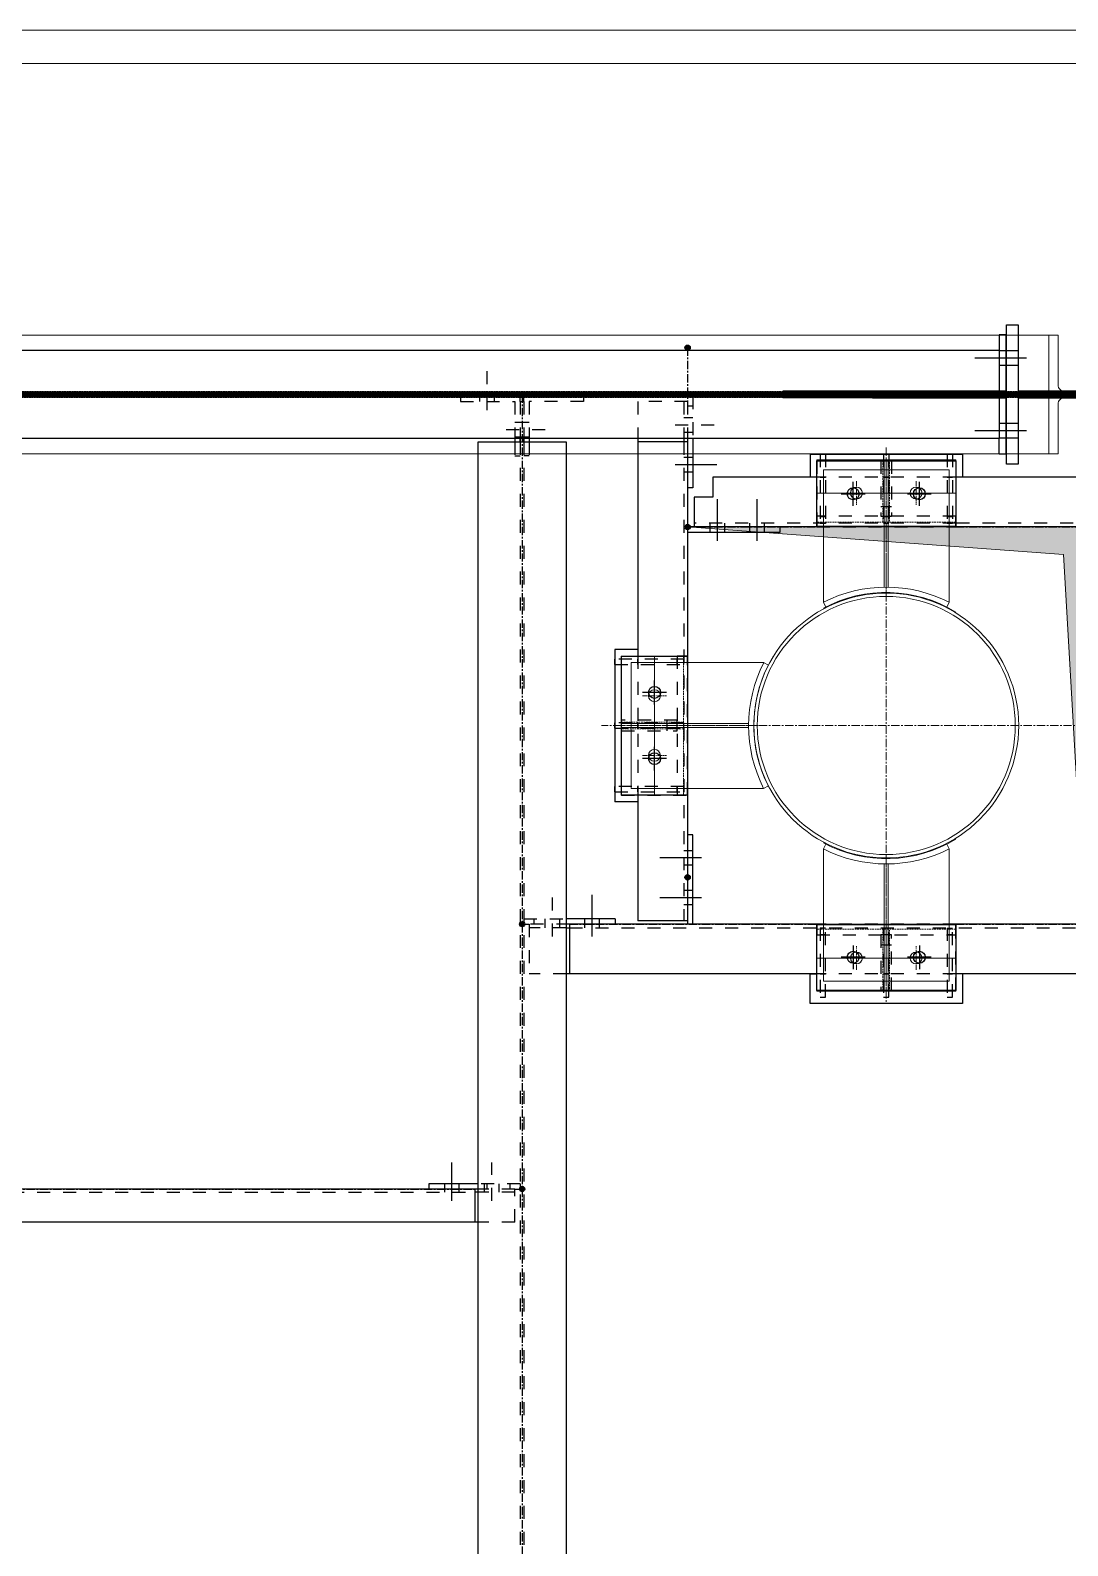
# Model space of a CAD drawing. Header units: inches. Extents: x 209270 to 234360, y -180214 to -150194.
# Drawn here: x 226769 to 228336, y -157002 to -154714 of the extents above; entities that cross this region are included whole.
import ezdxf

# ---------------------------------------------------------------- set-up
doc = ezdxf.new("R2010")
doc.units = ezdxf.units.IN
doc.header["$LTSCALE"] = 10
doc.header["$MEASUREMENT"] = 0
for name, pattern in [('CENTER', [2, 1.25, -0.25, 0.25, -0.25]), ('CENTER2', [1.125, 0.75, -0.125, 0.125, -0.125]), ('DXK_LINE_DOT2', [3.9198, 1.9599, -1.9599]), ('DXK_LINE_DOT5', [7.8785, 2.979, -0.9799, 0.9799, -0.9799, 0.9799, -0.9799]), ('HIDDEN', [0.375, 0.25, -0.125])]:
    doc.linetypes.add(name, pattern=pattern)
for name, color, linetype in [('$AUDIT_BAD_LAYER1', 7, 'Continuous'), ('_STR_0', 7, 'Continuous'), ('_STR_1', 7, 'Continuous'), ('_STR_2', 7, 'Continuous'), ('_STR_4', 7, 'Continuous')]:
    doc.layers.add(name, color=color, linetype=linetype)
for name, color, linetype, lineweight in [('CEN', 1, 'CENTER', 9), ('CENETR LINE', 1, 'CENTER2', 9), ('DIM.', 42, 'Continuous', 13), ('handrail', 11, 'FENCELINE1', 9), ('HIDDEN', 3, 'HIDDEN', 9), ('MAIN OBJECT', 2, 'Continuous', 18), ('Sheeting', 4, 'Continuous', 0), ('STR25', 30, 'Continuous', 5)]:
    doc.layers.add(name, color=color, linetype=linetype, lineweight=lineweight)
doc.linetypes.add('FENCELINE1', pattern='A,0.25,-0.1,[133,arial.ttf,S=0.1,R=0,X=-0.1,Y=0],-0.1,1', length=1.45)

# ---------------------------------------------------------------- blocks, each defined once
blk = doc.blocks.new('A$C426f7GU6TT')
at = {"layer": 'CEN'}
for p, q in [((0, 235.7), (0, -235.7)), ((-235.7, 0), (235.7, 0))]:
    blk.add_line(p, q, dxfattribs=at)
blk.add_circle((0, 0), 5, dxfattribs=at)
at = {"layer": 'MAIN OBJECT'}
blk.add_lwpolyline([(4.4, -180.2, 0.414214), (14.6, -190.4), (89.4, -190.4), (89.4, -204.7), (-89.4, -204.7), (-89.4, -190.4), (-14.6, -190.4, 0.414214), (-4.4, -180.2), (-4.4, 180.2, 0.414214), (-14.6, 190.4), (-89.4, 190.4), (-89.4, 204.7), (89.4, 204.7), (89.4, 190.4), (14.6, 190.4, 0.414214), (4.4, 180.2), (4.4, -180.2)], format="xyb", dxfattribs=at)
blk = doc.blocks.new('A$C94658011')
at = {"layer": 'MAIN OBJECT'}
h = blk.add_hatch(color=6, dxfattribs=at)
h.dxf.hatch_style = 1
h.paths.add_polyline_path([(300, 300), (-300, 300), (-300, -300), (-267.5, 258.2)])
at = {"layer": 'CEN'}
for p, q in [((0, 420, 0), (0, -420, 0)), ((-440, 0), (430, 0))]:
    blk.add_line(p, q, dxfattribs=at)
at = {"layer": 'CENETR LINE'}
for p, q in [((0, 194.6, 52558611.8), (0, 401.3, 55275867.8)), ((-45, 369.1, 0), (-45, 333.1, 0)), ((-45, 369.1, 0), (-45, 333.1, 0)), ((45, 369.1, 0), (45, 333.1, 0)), ((45, 369.1, 0), (45, 333.1, 0)), ((105, 351.1, 2717256.1), (-105, 351.1, 2717256.1)), ((98, 351.1, 2717256.1), (-98, 351.1, 2717256.1)), ((-83, 351.1, 2717256.1), (-27, 351.1, 0)), ((27, 351.1, 0), (63, 351.1, 0)), ((350.1, -105), (350.1, 105, 0)), ((350.1, -98, 0), (350.1, 98, 0)), ((350.1, 83, 0), (350.1, 27, -2717256.1)), ((368.1, 45, -2717256.1), (332.1, 45, -2717256.1)), ((368.1, 45, -2717256.1), (332.1, 45, -2717256.1)), ((193.6, 0, 49841355.7), (400.3, 0, 52558611.8)), ((368.1, -45, -2717256.1), (332.1, -45, -2717256.1)), ((368.1, -45, -2717256.1), (332.1, -45, -2717256.1)), ((350.1, -27, -2717256.1), (350.1, -63, -2717256.1)), ((0, -194.6, 52558611.8), (0, -401.3, 55275867.8)), ((-45, -369.1, 0), (-45, -333.1, 0)), ((-45, -369.1, 0), (-45, -333.1, 0)), ((45, -369.1, 0), (45, -333.1, 0)), ((45, -369.1, 0), (45, -333.1, 0)), ((105, -351.1, 2717256.1), (-105, -351.1, 2717256.1)), ((98, -351.1, 2717256.1), (-98, -351.1, 2717256.1)), ((-83, -351.1, 2717256.1), (-27, -351.1, 0)), ((27, -351.1, 0), (63, -351.1, 0))]:
    blk.add_line(p, q, dxfattribs=at)
at = {"layer": 'HIDDEN'}
for p, q in [((-5, 401.3, 0), (-5, 307.3, 0)), ((5, 307.3, 0), (5, 401.3, 0)), ((-105, 307.3, 2717256.1), (105, 307.3, 2717256.1)), ((306.3, 105, 0), (306.3, -105)), ((400.3, 5, -2717256.1), (306.3, 5, -2717256.1)), ((306.3, -5, -2717256.1), (400.3, -5, -2717256.1)), ((-105, -307.3, 2717256.1), (105, -307.3, 2717256.1)), ((-5, -401.3, 0), (-5, -307.3, 0)), ((5, -307.3, 0), (5, -401.3, 0))]:
    blk.add_line(p, q, dxfattribs=at)
at = {"layer": 'MAIN OBJECT', "ltscale": 10}
for p, q in [((-3, 209, 56749858.4), (-3, 401.3, 55275867.8)), ((3, 209, 56749850.9), (3, 401.3, 55275867.8)), ((-95, 186.1, -4474740.4), (-95, 386.1, -2717256.1)), ((-95, 386.1, -2717256.1), (95, 386.1, -2717256.1)), ((-5, 386.1, -5434512.1), (5, 386.1, -5434512.1)), ((95, 386.1, -2717256.1), (95, 186.2, -4474455.9)), ((-95, 186.2, 2717256.1), (-91.4, 179, 2717256.1)), ((95, 186.2, 2717256.1), (91.3, 179, 2717256.1)), ((185.2, 95), (178, 91.4)), ((185.1, 95, -7191996.4), (385.1, 95, -5434512.1)), ((385.1, 95, -5434512.1), (385.1, -95, -5434512.1)), ((208, 3, 54032602.3), (400.3, 3, 52558611.8)), ((385.1, 5, -8151768.2), (385.1, -5, -8151768.2)), ((208, -3, 54032594.8), (400.3, -3, 52558611.8)), ((185.2, -95), (178, -91.3)), ((385.1, -95, -5434512.1), (185.2, -95, -7191711.9)), ((-95, -186.2, 2717256.1), (-91.4, -179, 2717256.1)), ((95, -186.2, 2717256.1), (91.3, -179, 2717256.1)), ((-95, -186.1, -4474740.4), (-95, -386.1, -2717256.1)), ((95, -386.1, -2717256.1), (95, -186.2, -4474455.9)), ((-3, -209, 56749858.4), (-3, -401.3, 55275867.8)), ((3, -209, 56749850.9), (3, -401.3, 55275867.8)), ((-95, -386.1, -2717256.1), (95, -386.1, -2717256.1)), ((-5, -386.1, -5434512.1), (5, -386.1, -5434512.1))]:
    blk.add_line(p, q, dxfattribs=at)
at = {"layer": 'MAIN OBJECT', "color": 6, "elevation": 2717256.1}
blk.add_lwpolyline([(-300, -300), (-267.5, 258.2), (300, 300)], dxfattribs=at)
at = {"layer": 'MAIN OBJECT', "elevation": 2717256.1}
blk.add_lwpolyline([(-300, -300), (300, -300), (300, 300), (-300, 300)], close=True, dxfattribs=at)
at = {"layer": 'MAIN OBJECT'}
for centre, radius in [((-45, 351.1, 0), 9), ((45, 351.1, 0), 9), ((0, 0), 200), ((0, 0), 194.9), ((350.1, 45, -2717256.1), 9), ((350.1, -45, -2717256.1), 9), ((-45, -351.1, 0), 9), ((45, -351.1, 0), 9)]:
    blk.add_circle(centre, radius, dxfattribs=at)
at = {"layer": 'MAIN OBJECT', "ltscale": 10}
for centre, radius in [((-45, 351.1, 0), 9), ((45, 351.1, 0), 8.95), ((350.1, 45, -2717256.1), 9), ((350.1, -45, -2717256.1), 8.95), ((-45, -351.1, 0), 9), ((45, -351.1, 0), 8.95)]:
    blk.add_circle(centre, radius, dxfattribs=at)
for centre, radius, start, end in [((0, 0, 2717256.1), 209, 62.9739, 117.0465), ((0, 0, 2717256.1), 201, 61.8045, 121.5044), ((-1, 0), 201, 331.8045, 31.5044), ((-1, 0), 209, 332.9739, 27.0465), ((0, 0, 2717256.1), 201, 238.4956, 298.1955), ((0, 0, 2717256.1), 209, 242.9535, 297.0261)]:
    blk.add_arc(centre, radius, start, end, dxfattribs=at)
at = {"layer": 'STR25'}
for p, q in [((-105, 401.3, 2717256.1), (105, 401.3, 2717256.1)), ((-105, 401.3, 2717256.1), (-105, 301.1, 2717256.1)), ((105, 401.3, 2717256.1), (105, 301.1, 2717256.1)), ((-105, 301.1, 2717256.1), (105, 301.1, 2717256.1)), ((300.1, 105, 0), (300.1, -105)), ((400.3, 105, 0), (300.1, 105, 0)), ((400.3, 105, 0), (400.3, -105, 0)), ((400.3, -105, 0), (300.1, -105)), ((-105, -301.1, 2717256.1), (105, -301.1, 2717256.1)), ((-105, -401.3, 2717256.1), (-105, -301.1, 2717256.1)), ((105, -401.3, 2717256.1), (105, -301.1, 2717256.1)), ((-105, -401.3, 2717256.1), (105, -401.3, 2717256.1))]:
    blk.add_line(p, q, dxfattribs=at)
blk = doc.blocks.new('A$C2b85e723')
blk.add_blockref('A$C94658011', (0, 0))
blk = doc.blocks.new('GridLine-116860372-116908 - 114867')
at = {"layer": '_STR_2', "color": 7, "linetype": 'DXK_LINE_DOT5'}
blk.add_line((211379.7, -155263.7), (228961.1, -155263.7), dxfattribs=at)
blk = doc.blocks.new('Part-116860372-115066 - 114867')
at = {"layer": '_STR_4', "linetype": 'Continuous'}
for points in [[(226511.9, -156467.7, -1), (226511.9, -156459.7, -1)], [(227511.9, -156467.7, -1), (227511.9, -156459.7, -1)]]:
    blk.add_hatch(color=4, dxfattribs=at).paths.add_polyline_path(points)
at = {"layer": '_STR_1', "color": 6, "linetype": 'DXK_LINE_DOT2'}
for p, q in [((226583.5, -156463.7), (226522.7, -156463.7)), ((226522.7, -156513.7), (226522.7, -156463.7)), ((226578.5, -156468.7), (226522.7, -156468.7)), ((226583.5, -156468.7), (227440.3, -156468.7)), ((227501, -156463.7), (227440.3, -156463.7)), ((227501, -156468.7), (227445.3, -156468.7)), ((227501, -156513.7), (227501, -156463.7)), ((226578.5, -156513.7), (226522.7, -156513.7)), ((227501, -156513.7), (227445.3, -156513.7))]:
    blk.add_line(p, q, dxfattribs=at)
at = {"layer": '_STR_2', "color": 2, "linetype": 'Continuous'}
for p, q in [((226578.5, -156468.7), (226583.5, -156468.7)), ((227440.3, -156463.7), (226583.5, -156463.7)), ((226583.5, -156463.7), (226583.5, -156513.7)), ((227440.3, -156463.7), (227440.3, -156513.7)), ((227445.3, -156468.7), (227440.3, -156468.7)), ((227445.3, -156513.7), (226578.5, -156513.7))]:
    blk.add_line(p, q, dxfattribs=at)
at = {"layer": '_STR_4', "color": 4, "linetype": 'CENTER'}
for p, q in [((226511.9, -156463.7), (226522.7, -156463.7)), ((226583.5, -156463.7), (227440.3, -156463.7)), ((227501, -156463.7), (227511.9, -156463.7))]:
    blk.add_line(p, q, dxfattribs=at)
at = {"layer": '_STR_4', "color": 4, "linetype": 'Continuous'}
for centre in [(226511.9, -156463.7), (227511.9, -156463.7)]:
    blk.add_circle(centre, 4, dxfattribs=at)
blk = doc.blocks.new('Part-116860372-116054 - 114867')
at = {"layer": '_STR_1', "color": 6, "linetype": 'DXK_LINE_DOT2'}
for p, q in [((228232.5, -155197.1), (228232.5, -155258.7)), ((228242.5, -155258.7), (228242.5, -155268.7)), ((228232.5, -155268.7), (228232.5, -155330.3))]:
    blk.add_line(p, q, dxfattribs=at)
at = {"layer": '_STR_2', "color": 2, "linetype": 'Continuous'}
for p, q in [((228232.5, -155173.7), (228232.5, -155197.1)), ((228242.5, -155173.7), (228232.5, -155173.7)), ((228242.5, -155173.7), (228242.5, -155258.7)), ((228242.5, -155268.7), (228242.5, -155353.7)), ((228232.5, -155353.7), (228232.5, -155330.3)), ((228242.5, -155353.7), (228232.5, -155353.7))]:
    blk.add_line(p, q, dxfattribs=at)
blk = doc.blocks.new('Part-116860372-150008 - 114867')
at = {"layer": '_STR_1', "color": 6, "linetype": 'DXK_LINE_DOT2'}
blk.add_line((227686.9, -155658.7), (227686.8, -155868.7), dxfattribs=at)
at = {"layer": '_STR_2', "color": 2, "linetype": 'Continuous'}
for p, q in [((227651.9, -155648.7), (227651.8, -155878.7)), ((227686.9, -155648.7), (227651.9, -155648.7)), ((227686.9, -155648.7), (227686.9, -155658.7)), ((227686.8, -155878.7), (227651.8, -155878.7)), ((227686.8, -155868.7), (227686.8, -155878.7))]:
    blk.add_line(p, q, dxfattribs=at)
blk = doc.blocks.new('Part-116860372-114886 - 114867')
at = {"layer": '_STR_4', "linetype": 'Continuous'}
blk.add_hatch(color=4, dxfattribs=at).paths.add_polyline_path([(228511.9, -155267.7, -1), (228511.9, -155259.7, -1)])
at = {"layer": '_STR_2', "color": 2, "linetype": 'Continuous'}
for p, q in [((228243.5, -155368.7), (228243.5, -155158.7)), ((228243.5, -155158.7), (228260.9, -155158.7)), ((228260.9, -155158.7), (228260.9, -155258.3)), ((228762.8, -155158.7), (228780.2, -155158.7)), ((228762.8, -155258.3), (228762.8, -155158.7)), ((228780.2, -155158.7), (228780.2, -155368.7)), ((228260.9, -155258.3), (228762.8, -155258.3)), ((228762.8, -155269.1), (228260.9, -155269.1)), ((228260.9, -155269.1), (228260.9, -155368.7)), ((228762.8, -155368.7), (228762.8, -155269.1)), ((228260.9, -155368.7), (228243.5, -155368.7)), ((228780.2, -155368.7), (228762.8, -155368.7))]:
    blk.add_line(p, q, dxfattribs=at)
at = {"layer": '_STR_4', "color": 4, "linetype": 'CENTER'}
blk.add_line((228511.9, -155263.7), (228511.9, -155263.7), dxfattribs=at)
at = {"layer": '_STR_4', "color": 4, "linetype": 'Continuous'}
blk.add_circle((228511.9, -155263.7), 4, dxfattribs=at)
blk = doc.blocks.new('Part-116860372-150029 - 114867')
at = {"layer": '_STR_1', "color": 6, "linetype": 'DXK_LINE_DOT2'}
for p, q in [((228057.9, -155353.7), (228057.9, -155353.7)), ((228057.9, -155353.7), (228057.9, -155457.9)), ((228057.9, -155353.7), (228065.9, -155353.7)), ((228065.9, -155353.7), (228065.9, -155353.7)), ((228065.9, -155353.7), (228065.9, -155457.9)), ((228057.9, -155388.6), (228065.9, -155388.6)), ((228065.9, -155388.7), (228057.9, -155388.7)), ((228057.9, -155448), (228065.9, -155448)), ((228057.9, -155448), (228065.9, -155448)), ((228057.9, -155457.9), (228065.9, -155457.9)), ((228057.9, -155457.9), (228065.9, -155457.9))]:
    blk.add_line(p, q, dxfattribs=at)
blk = doc.blocks.new('Part-116860372-114889 - 114867')
at = {"layer": '_STR_1', "color": 6, "linetype": 'DXK_LINE_DOT2'}
for p, q in [((228232.5, -155260.8), (225791.2, -155260.8)), ((228232.5, -155258.7), (228232.5, -155268.7)), ((228232.5, -155266.5), (225791.2, -155266.5))]:
    blk.add_line(p, q, dxfattribs=at)
at = {"layer": '_STR_2', "color": 2, "linetype": 'Continuous'}
for p, q in [((228232.5, -155197.1), (225791.2, -155197.1)), ((228232.5, -155197.1), (228232.5, -155258.7)), ((228232.5, -155268.7), (228232.5, -155330.3)), ((228232.5, -155330.3), (225791.2, -155330.3))]:
    blk.add_line(p, q, dxfattribs=at)
at = {"layer": '_STR_4', "color": 4, "linetype": 'CENTER'}
blk.add_line((225511.9, -155263.7), (228511.9, -155263.7), dxfattribs=at)
blk = doc.blocks.new('Part-116860372-150024 - 114867')
at = {"layer": '_STR_1', "color": 6, "linetype": 'DXK_LINE_DOT2'}
for p, q in [((228053.9, -155363.7), (228053.9, -155447.7)), ((228053.9, -155363.7), (228069.9, -155363.7)), ((228069.9, -155363.7), (228069.9, -155447.7)), ((228053.9, -155432.7), (228069.9, -155432.7)), ((228053.9, -155447.7), (228069.9, -155447.7))]:
    blk.add_line(p, q, dxfattribs=at)
blk = doc.blocks.new('Part-116860372-114978 - 114867')
at = {"layer": '_STR_4', "linetype": 'Continuous'}
blk.add_hatch(color=4, dxfattribs=at).paths.add_polyline_path([(227511.9, -155267.7, -1), (227511.9, -155259.7, -1)])
at = {"layer": '_STR_1', "color": 6, "linetype": 'DXK_LINE_DOT2'}
for p, q in [((227509, -155274.5), (227509, -155330.3)), ((227509, -155274.5), (227514.7, -155274.5)), ((227514.7, -155274.5), (227514.7, -155330.3)), ((227509, -155335.3), (227509, -158192.1)), ((227514.7, -155335.3), (227514.7, -158192.1))]:
    blk.add_line(p, q, dxfattribs=at)
at = {"layer": '_STR_2', "color": 2, "linetype": 'Continuous'}
for p, q in [((227509, -155330.3), (227509, -155335.3)), ((227514.7, -155330.3), (227514.7, -155335.3)), ((227445.3, -158192.1), (227445.3, -155335.3)), ((227445.3, -155335.3), (227578.5, -155335.3)), ((227578.5, -155335.3), (227578.5, -158192.1))]:
    blk.add_line(p, q, dxfattribs=at)
at = {"layer": '_STR_4', "color": 4, "linetype": 'CENTER'}
blk.add_line((227511.9, -155263.7), (227511.9, -158263.7), dxfattribs=at)
at = {"layer": '_STR_4', "color": 4, "linetype": 'Continuous'}
blk.add_circle((227511.9, -155263.7), 4, dxfattribs=at)
blk = doc.blocks.new('Bolt-116860372-115857 - 114867')
at = {"layer": '_STR_2', "color": 1, "linetype": 'Continuous'}
for p, q in [((227782.9, -155963.7), (227719.9, -155963.7)), ((227761.9, -155952.7), (227756.2, -155952.7)), ((227769.9, -155952.7), (227761.9, -155952.7)), ((227761.9, -155974.7), (227756.2, -155974.7)), ((227769.9, -155974.7), (227761.9, -155974.7)), ((227761.9, -156012.7), (227756.2, -156012.7)), ((227769.9, -156012.7), (227761.9, -156012.7)), ((227782.9, -156023.7), (227719.9, -156023.7)), ((227761.9, -156034.7), (227756.2, -156034.7)), ((227769.9, -156034.7), (227761.9, -156034.7))]:
    blk.add_line(p, q, dxfattribs=at)
blk = doc.blocks.new('Part-116860372-150022 - 114867')
at = {"layer": '_STR_1', "color": 6, "linetype": 'DXK_LINE_DOT2'}
for p, q in [((227956.9, -155363.7), (227956.9, -155463.7)), ((227956.9, -155363.7), (228166.9, -155363.7)), ((228166.9, -155363.7), (228166.9, -155463.7)), ((227956.9, -155463.7), (228166.9, -155463.7))]:
    blk.add_line(p, q, dxfattribs=at)
blk = doc.blocks.new('Bolt-116860372-115843 - 114867')
at = {"layer": '_STR_1', "color": 1, "linetype": 'DXK_LINE_DOT2'}
for p, q in [((227557.7, -156082.4), (227557.7, -156019.4)), ((227546.7, -156063.7), (227546.7, -156055.7)), ((227546.7, -156069.4), (227546.7, -156063.7)), ((227568.7, -156063.7), (227568.7, -156055.7)), ((227568.7, -156069.4), (227568.7, -156063.7))]:
    blk.add_line(p, q, dxfattribs=at)
at = {"layer": '_STR_2', "color": 1, "linetype": 'Continuous'}
for p, q in [((227617.7, -156082.4), (227617.7, -156019.4)), ((227606.7, -156063.7), (227606.7, -156055.7)), ((227606.7, -156069.4), (227606.7, -156063.7)), ((227628.7, -156063.7), (227628.7, -156055.7)), ((227628.7, -156069.4), (227628.7, -156063.7))]:
    blk.add_line(p, q, dxfattribs=at)
blk = doc.blocks.new('Bolt-116860372-150030 - 114867')
at = {"layer": '_STR_2', "color": 1, "linetype": 'Continuous'}
for p, q in [((228011.9, -155431.7), (228011.9, -155395.7)), ((228111.9, -155431.7), (228111.9, -155395.7)), ((227993.9, -155413.7), (228029.9, -155413.7)), ((228093.9, -155413.7), (228129.9, -155413.7))]:
    blk.add_line(p, q, dxfattribs=at)
for centre in [(228011.9, -155413.7), (228111.9, -155413.7)]:
    blk.add_circle(centre, 9, dxfattribs=at)
blk = doc.blocks.new('Part-116860372-115853 - 114867')
at = {"layer": '_STR_2', "color": 2, "linetype": 'Continuous'}
for p, q in [((227771.9, -155463.7), (227761.9, -155463.7)), ((227901.9, -155471.7), (227901.9, -155463.7)), ((227761.9, -155471.7), (227901.9, -155471.7))]:
    blk.add_line(p, q, dxfattribs=at)
blk = doc.blocks.new('Part-116860372-150018 - 114867')
at = {"layer": '_STR_1', "color": 6, "linetype": 'DXK_LINE_DOT2'}
for p, q in [((228153.9, -156069.5), (228153.9, -156173.7)), ((228153.9, -156069.5), (228161.9, -156069.5)), ((228153.9, -156069.5), (228161.9, -156069.5)), ((228153.9, -156079.4), (228161.9, -156079.4)), ((228153.9, -156079.4), (228161.9, -156079.4)), ((228161.9, -156173.7), (228161.9, -156069.5)), ((228161.9, -156138.7), (228153.9, -156138.7)), ((228153.9, -156138.8), (228161.9, -156138.8)), ((228153.9, -156173.7), (228161.9, -156173.7)), ((228153.9, -156173.7), (228153.9, -156173.7)), ((228161.9, -156173.7), (228161.9, -156173.7))]:
    blk.add_line(p, q, dxfattribs=at)
blk = doc.blocks.new('Part-116860372-115378 - 114867')
at = {"layer": '_STR_1', "color": 6, "linetype": 'DXK_LINE_DOT2'}
for p, q in [((227419, -155266.5), (227419, -155274.5)), ((227419, -155274.5), (227501, -155274.5)), ((227501, -155274.5), (227501, -155330.3)), ((227509, -155274.5), (227509, -155266.5)), ((227509, -155335.3), (227509, -155330.3)), ((227501, -155335.3), (227501, -155356.5)), ((227501, -155356.5), (227509, -155356.5))]:
    blk.add_line(p, q, dxfattribs=at)
at = {"layer": '_STR_2', "color": 2, "linetype": 'Continuous'}
blk.add_line((227501, -155330.3), (227501, -155335.3), dxfattribs=at)
blk = doc.blocks.new('Bolt-116860372-115859 - 114867')
at = {"layer": '_STR_1', "color": 1, "linetype": 'DXK_LINE_DOT2'}
for p, q in [((227743.2, -155309.5), (227806.2, -155309.5)), ((227756.2, -155298.5), (227761.9, -155298.5)), ((227761.9, -155298.5), (227769.9, -155298.5)), ((227756.2, -155320.5), (227761.9, -155320.5)), ((227761.9, -155320.5), (227769.9, -155320.5))]:
    blk.add_line(p, q, dxfattribs=at)
at = {"layer": '_STR_2', "color": 1, "linetype": 'Continuous'}
for p, q in [((227743.2, -155369.5), (227806.2, -155369.5)), ((227756.2, -155358.5), (227761.9, -155358.5)), ((227761.9, -155358.5), (227769.9, -155358.5)), ((227756.2, -155380.5), (227761.9, -155380.5)), ((227761.9, -155380.5), (227769.9, -155380.5))]:
    blk.add_line(p, q, dxfattribs=at)
blk = doc.blocks.new('Part-116860372-150006 - 114867')
at = {"layer": '_STR_1', "color": 6, "linetype": 'DXK_LINE_DOT2'}
for p, q in [((227745.9, -155755.7), (227661.9, -155755.7)), ((227661.9, -155771.7), (227661.9, -155755.7)), ((227730.9, -155771.7), (227730.9, -155755.7)), ((227745.9, -155771.7), (227745.9, -155755.7)), ((227661.9, -155771.7), (227745.9, -155771.7))]:
    blk.add_line(p, q, dxfattribs=at)
blk = doc.blocks.new('Part-116860372-115095 - 114867')
at = {"layer": '_STR_4', "linetype": 'Continuous'}
for points in [[(227761.9, -155197, -1), (227761.9, -155189, -1)], [(227761.9, -155997, -1), (227761.9, -155989, -1)]]:
    blk.add_hatch(color=4, dxfattribs=at).paths.add_polyline_path(points)
at = {"layer": '_STR_1', "color": 6, "linetype": 'DXK_LINE_DOT2'}
for p, q in [((227761.9, -155274.5), (227686.9, -155274.5)), ((227686.9, -155274.5), (227686.9, -155330.3)), ((227756.2, -155274.5), (227756.2, -155330.3)), ((227761.9, -155274.5), (227761.9, -155404.5)), ((227756.2, -155335.3), (227756.2, -156058.7)), ((227686.9, -155658.7), (227686.9, -155868.7)), ((227761.9, -155658.7), (227761.9, -155868.7))]:
    blk.add_line(p, q, dxfattribs=at)
at = {"layer": '_STR_2', "color": 2, "linetype": 'Continuous'}
for p, q in [((227686.9, -155330.3), (227686.9, -155658.7)), ((227756.2, -155330.3), (227756.2, -155335.3)), ((227761.9, -155335.3), (227686.9, -155335.3)), ((227761.9, -155335.3), (227761.9, -155658.7)), ((227686.9, -155868.7), (227686.9, -156058.7)), ((227761.9, -155868.7), (227761.9, -156058.7)), ((227761.9, -156058.7), (227686.9, -156058.7))]:
    blk.add_line(p, q, dxfattribs=at)
at = {"layer": '_STR_4', "color": 4, "linetype": 'CENTER'}
for p, q in [((227761.9, -155193), (227761.9, -155274.5)), ((227761.9, -155404.5), (227761.9, -155658.7)), ((227761.9, -155868.7), (227761.9, -155993))]:
    blk.add_line(p, q, dxfattribs=at)
at = {"layer": '_STR_4', "color": 4, "linetype": 'Continuous'}
for centre in [(227761.9, -155193), (227761.9, -155993)]:
    blk.add_circle(centre, 4, dxfattribs=at)
blk = doc.blocks.new('Part-116860372-115096 - 114867')
at = {"layer": '_STR_4', "linetype": 'Continuous'}
for points in [[(227511.9, -156067.7, -1), (227511.9, -156059.7, -1)], [(228511.9, -156067.7, -1), (228511.9, -156059.7, -1)]]:
    blk.add_hatch(color=4, dxfattribs=at).paths.add_polyline_path(points)
at = {"layer": '_STR_1', "color": 6, "linetype": 'DXK_LINE_DOT2'}
for p, q in [((227522.7, -156063.7), (227522.7, -156138.7)), ((227583.5, -156063.7), (227522.7, -156063.7)), ((228166.9, -156063.7), (227956.9, -156063.7)), ((228501, -156063.7), (228440.3, -156063.7)), ((228501, -156138.7), (228501, -156063.7)), ((227578.5, -156069.4), (227522.7, -156069.4)), ((227583.5, -156069.4), (228440.3, -156069.4)), ((228501, -156069.4), (228445.3, -156069.4)), ((227578.5, -156138.7), (227522.7, -156138.7)), ((228166.9, -156138.7), (227956.9, -156138.7)), ((228501, -156138.7), (228445.3, -156138.7))]:
    blk.add_line(p, q, dxfattribs=at)
at = {"layer": '_STR_2', "color": 2, "linetype": 'Continuous'}
for p, q in [((227956.9, -156063.7), (227583.5, -156063.7)), ((227583.5, -156063.7), (227583.5, -156138.7)), ((228440.3, -156063.7), (228166.9, -156063.7)), ((228440.3, -156063.7), (228440.3, -156138.7)), ((227578.5, -156069.4), (227583.5, -156069.4)), ((228445.3, -156069.4), (228440.3, -156069.4)), ((227956.9, -156138.7), (227578.5, -156138.7)), ((228445.3, -156138.7), (228166.9, -156138.7))]:
    blk.add_line(p, q, dxfattribs=at)
at = {"layer": '_STR_4', "color": 4, "linetype": 'CENTER'}
for p, q in [((227511.9, -156063.7), (227522.7, -156063.7)), ((227583.5, -156063.7), (227956.9, -156063.7)), ((228166.9, -156063.7), (228440.3, -156063.7)), ((228501, -156063.7), (228511.9, -156063.7))]:
    blk.add_line(p, q, dxfattribs=at)
at = {"layer": '_STR_4', "color": 4, "linetype": 'Continuous'}
for centre in [(227511.9, -156063.7), (228511.9, -156063.7)]:
    blk.add_circle(centre, 4, dxfattribs=at)
blk = doc.blocks.new('Part-116860372-115097 - 114867')
at = {"layer": '_STR_4', "linetype": 'Continuous'}
for points in [[(227761.9, -155467.7, -1), (227761.9, -155459.7, -1)], [(228511.9, -155467.7, -1), (228511.9, -155459.7, -1)]]:
    blk.add_hatch(color=4, dxfattribs=at).paths.add_polyline_path(points)
at = {"layer": '_STR_1', "color": 6, "linetype": 'DXK_LINE_DOT2'}
for p, q in [((228166.9, -155388.7), (227956.9, -155388.7)), ((228501, -155388.7), (228445.3, -155388.7)), ((228501, -155388.7), (228501, -155463.7)), ((228166.9, -155458), (227771.9, -155458)), ((228166.9, -155463.7), (227956.9, -155463.7)), ((228501, -155458), (228166.9, -155458)), ((228501, -155463.7), (228440.3, -155463.7))]:
    blk.add_line(p, q, dxfattribs=at)
at = {"layer": '_STR_2', "color": 2, "linetype": 'Continuous'}
for p, q in [((227799.9, -155388.7), (227799.9, -155418.7)), ((227956.9, -155388.7), (227799.9, -155388.7)), ((228445.3, -155388.7), (228166.9, -155388.7)), ((228440.3, -155388.7), (228440.3, -155463.7)), ((227771.9, -155418.7), (227771.9, -155463.7)), ((227799.9, -155418.7), (227771.9, -155418.7)), ((227956.9, -155463.7), (227771.9, -155463.7)), ((228440.3, -155463.7), (228166.9, -155463.7)), ((228445.3, -155458), (228440.3, -155458))]:
    blk.add_line(p, q, dxfattribs=at)
at = {"layer": '_STR_4', "color": 4, "linetype": 'CENTER'}
for p, q in [((227761.9, -155463.7), (227956.9, -155463.7)), ((228166.9, -155463.7), (228440.3, -155463.7)), ((228501, -155463.7), (228511.9, -155463.7))]:
    blk.add_line(p, q, dxfattribs=at)
at = {"layer": '_STR_4', "color": 4, "linetype": 'Continuous'}
for centre in [(227761.9, -155463.7), (228511.9, -155463.7)]:
    blk.add_circle(centre, 4, dxfattribs=at)
blk = doc.blocks.new('Part-116860372-150025 - 114867')
at = {"layer": '_STR_2', "color": 2, "linetype": 'Continuous'}
for p, q in [((227956.9, -155463.7), (227956.9, -155363.7)), ((227956.9, -155363.7), (228166.9, -155363.7)), ((228166.9, -155363.7), (228166.9, -155463.7)), ((228166.9, -155463.7), (227956.9, -155463.7))]:
    blk.add_line(p, q, dxfattribs=at)
blk = doc.blocks.new('Part-116860372-115377 - 114867')
at = {"layer": '_STR_1', "color": 6, "linetype": 'DXK_LINE_DOT2'}
for p, q in [((227514.7, -155274.5), (227514.7, -155266.5)), ((227604.7, -155274.5), (227522.7, -155274.5)), ((227522.7, -155274.5), (227522.7, -155330.3)), ((227604.7, -155266.5), (227604.7, -155274.5)), ((227514.7, -155335.3), (227514.7, -155330.3)), ((227522.7, -155356.5), (227514.7, -155356.5)), ((227522.7, -155335.3), (227522.7, -155356.5))]:
    blk.add_line(p, q, dxfattribs=at)
at = {"layer": '_STR_2', "color": 2, "linetype": 'Continuous'}
blk.add_line((227522.7, -155330.3), (227522.7, -155335.3), dxfattribs=at)
blk = doc.blocks.new('Bolt-116860372-115379 - 114867')
at = {"layer": '_STR_1', "color": 1, "linetype": 'DXK_LINE_DOT2'}
for p, q in [((227501, -155305.5), (227509, -155305.5)), ((227509, -155305.5), (227514.7, -155305.5)), ((227514.7, -155305.5), (227522.7, -155305.5)), ((227488, -155316.5), (227556, -155316.5)), ((227501, -155327.5), (227509, -155327.5)), ((227509, -155327.5), (227514.7, -155327.5)), ((227514.7, -155327.5), (227522.7, -155327.5))]:
    blk.add_line(p, q, dxfattribs=at)
blk = doc.blocks.new('Bolt-116860372-115385 - 114867')
at = {"layer": '_STR_1', "color": 1, "linetype": 'DXK_LINE_DOT2'}
for p, q in [((227459, -155287.5), (227459, -155224.5)), ((227448, -155266.5), (227448, -155260.8)), ((227470, -155266.5), (227470, -155260.8)), ((227448, -155274.5), (227448, -155266.5)), ((227470, -155274.5), (227470, -155266.5))]:
    blk.add_line(p, q, dxfattribs=at)
blk = doc.blocks.new('Part-116860372-150004 - 114867')
at = {"layer": '_STR_1', "color": 6, "linetype": 'DXK_LINE_DOT2'}
for p, q in [((227661.9, -155868.7), (227661.9, -155658.7)), ((227661.9, -155658.7), (227761.9, -155658.7)), ((227761.9, -155868.7), (227761.9, -155658.7)), ((227661.9, -155868.7), (227761.9, -155868.7))]:
    blk.add_line(p, q, dxfattribs=at)
blk = doc.blocks.new('Part-116860372-115842 - 114867')
at = {"layer": '_STR_1', "color": 6, "linetype": 'DXK_LINE_DOT2'}
for p, q in [((227514.7, -156055.7), (227578.5, -156055.7)), ((227529.7, -156055.7), (227529.7, -156063.7)), ((227578.5, -156055.7), (227578.5, -156063.7))]:
    blk.add_line(p, q, dxfattribs=at)
at = {"layer": '_STR_2', "color": 2, "linetype": 'Continuous'}
for p, q in [((227652.7, -156055.7), (227578.5, -156055.7)), ((227583.5, -156063.7), (227578.5, -156063.7)), ((227652.7, -156055.7), (227652.7, -156063.7))]:
    blk.add_line(p, q, dxfattribs=at)
blk = doc.blocks.new('Part-116860372-150017 - 114867')
at = {"layer": '_STR_1', "color": 6, "linetype": 'DXK_LINE_DOT2'}
blk.add_line((228166.9, -156138.7), (227956.9, -156138.7), dxfattribs=at)
at = {"layer": '_STR_2', "color": 2, "linetype": 'Continuous'}
for p, q in [((227946.9, -156183.7), (227946.9, -156138.7)), ((227946.9, -156138.7), (227956.9, -156138.7)), ((228176.9, -156138.7), (228166.9, -156138.7)), ((228176.9, -156138.7), (228176.9, -156183.7)), ((228176.9, -156183.7), (227946.9, -156183.7))]:
    blk.add_line(p, q, dxfattribs=at)
blk = doc.blocks.new('Bolt-116860372-115854 - 114867')
at = {"layer": '_STR_2', "color": 1, "linetype": 'Continuous'}
for p, q in [((227806.9, -155484.7), (227806.9, -155421.7)), ((227866.9, -155484.7), (227866.9, -155421.7)), ((227795.9, -155463.7), (227795.9, -155458)), ((227795.9, -155471.7), (227795.9, -155463.7)), ((227817.9, -155463.7), (227817.9, -155458)), ((227817.9, -155471.7), (227817.9, -155463.7)), ((227855.9, -155463.7), (227855.9, -155458)), ((227855.9, -155471.7), (227855.9, -155463.7)), ((227877.9, -155463.7), (227877.9, -155458)), ((227877.9, -155471.7), (227877.9, -155463.7))]:
    blk.add_line(p, q, dxfattribs=at)
blk = doc.blocks.new('Part-116860372-150026 - 114867')
at = {"layer": '_STR_1', "color": 6, "linetype": 'DXK_LINE_DOT2'}
blk.add_line((228166.9, -155388.7), (227956.9, -155388.7), dxfattribs=at)
at = {"layer": '_STR_2', "color": 2, "linetype": 'Continuous'}
for p, q in [((227946.9, -155353.7), (228176.9, -155353.7)), ((227946.9, -155353.7), (227946.9, -155388.7)), ((228176.9, -155353.7), (228176.9, -155388.7)), ((227956.9, -155388.7), (227946.9, -155388.7)), ((228176.9, -155388.7), (228166.9, -155388.7))]:
    blk.add_line(p, q, dxfattribs=at)
blk = doc.blocks.new('Part-116860372-115858 - 114867')
at = {"layer": '_STR_1', "color": 6, "linetype": 'DXK_LINE_DOT2'}
for p, q in [((227769.9, -155281.5), (227761.9, -155281.5)), ((227769.9, -155266.5), (227769.9, -155330.3)), ((227769.9, -155330.3), (227761.9, -155330.3))]:
    blk.add_line(p, q, dxfattribs=at)
at = {"layer": '_STR_2', "color": 2, "linetype": 'Continuous'}
for p, q in [((227761.9, -155330.3), (227761.9, -155335.3)), ((227769.9, -155330.3), (227769.9, -155404.5)), ((227769.9, -155404.5), (227761.9, -155404.5))]:
    blk.add_line(p, q, dxfattribs=at)
blk = doc.blocks.new('Part-116860372-150020 - 114867')
at = {"layer": '_STR_1', "color": 6, "linetype": 'DXK_LINE_DOT2'}
for p, q in [((228057.9, -156069.4), (228057.9, -156173.7)), ((228057.9, -156069.4), (228065.9, -156069.4)), ((228057.9, -156069.4), (228065.9, -156069.4)), ((228057.9, -156079.4), (228065.9, -156079.4)), ((228057.9, -156079.4), (228065.9, -156079.4)), ((228065.9, -156173.7), (228065.9, -156069.4)), ((228057.9, -156138.7), (228065.9, -156138.7)), ((228065.9, -156138.7), (228057.9, -156138.7)), ((228057.9, -156173.7), (228065.9, -156173.7)), ((228057.9, -156173.7), (228057.9, -156173.7)), ((228065.9, -156173.7), (228065.9, -156173.7))]:
    blk.add_line(p, q, dxfattribs=at)
blk = doc.blocks.new('Part-116860372-150011 - 114867')
at = {"layer": '_STR_1', "color": 6, "linetype": 'DXK_LINE_DOT2'}
for p, q in [((227651.9, -155767.7), (227651.9, -155759.7)), ((227651.9, -155759.7), (227651.9, -155759.7)), ((227756.1, -155759.7), (227651.9, -155759.7)), ((227651.9, -155767.7), (227651.9, -155767.7)), ((227651.9, -155767.7), (227756.1, -155767.7)), ((227686.8, -155767.7), (227686.8, -155759.7)), ((227686.9, -155759.7), (227686.9, -155767.7)), ((227746.2, -155767.7), (227746.2, -155759.7)), ((227746.2, -155767.7), (227746.2, -155759.7)), ((227756.1, -155767.7), (227756.1, -155759.7)), ((227756.1, -155767.7), (227756.1, -155759.7))]:
    blk.add_line(p, q, dxfattribs=at)
blk = doc.blocks.new('Part-116860372-150015 - 114867')
at = {"layer": '_STR_1', "color": 6, "linetype": 'DXK_LINE_DOT2'}
for p, q in [((228069.9, -156079.7), (228053.9, -156079.7)), ((228053.9, -156079.7), (228053.9, -156163.7)), ((228069.9, -156163.7), (228069.9, -156079.7)), ((228053.9, -156094.7), (228069.9, -156094.7)), ((228053.9, -156163.7), (228069.9, -156163.7))]:
    blk.add_line(p, q, dxfattribs=at)
blk = doc.blocks.new('Part-116860372-115725 - 114867')
at = {"layer": '_STR_1', "color": 6, "linetype": 'DXK_LINE_DOT2'}
for p, q in [((227509, -156455.7), (227445.3, -156455.7)), ((227459, -156463.7), (227459, -156455.7)), ((227494, -156463.7), (227494, -156455.7)), ((227509, -156455.7), (227509, -156463.7))]:
    blk.add_line(p, q, dxfattribs=at)
at = {"layer": '_STR_2', "color": 2, "linetype": 'Continuous'}
for p, q in [((227445.3, -156455.7), (227371, -156455.7)), ((227371, -156455.7), (227371, -156463.7)), ((227445.3, -156463.7), (227440.3, -156463.7))]:
    blk.add_line(p, q, dxfattribs=at)
blk = doc.blocks.new('Bolt-116860372-115726 - 114867')
at = {"layer": '_STR_1', "color": 1, "linetype": 'DXK_LINE_DOT2'}
for p, q in [((227466, -156481.7), (227466, -156423.7)), ((227455, -156463.7), (227455, -156455.7)), ((227455, -156468.7), (227455, -156463.7)), ((227477, -156463.7), (227477, -156455.7)), ((227477, -156468.7), (227477, -156463.7))]:
    blk.add_line(p, q, dxfattribs=at)
at = {"layer": '_STR_2', "color": 1, "linetype": 'Continuous'}
for p, q in [((227406, -156481.7), (227406, -156423.7)), ((227395, -156463.7), (227395, -156455.7)), ((227395, -156468.7), (227395, -156463.7)), ((227417, -156463.7), (227417, -156455.7)), ((227417, -156468.7), (227417, -156463.7))]:
    blk.add_line(p, q, dxfattribs=at)
blk = doc.blocks.new('Part-116860372-115856 - 114867')
at = {"layer": '_STR_1', "color": 6, "linetype": 'DXK_LINE_DOT2'}
blk.add_line((227761.9, -155993), (227761.9, -156058.7), dxfattribs=at)
at = {"layer": '_STR_2', "color": 2, "linetype": 'Continuous'}
for p, q in [((227769.9, -155928.7), (227761.9, -155928.7)), ((227769.9, -156063.7), (227769.9, -155928.7)), ((227761.9, -156058.7), (227761.9, -156063.7))]:
    blk.add_line(p, q, dxfattribs=at)
blk = doc.blocks.new('Bolt-116860372-116055 - 114867')
at = {"layer": '_STR_2', "color": 1, "linetype": 'Continuous'}
for p, q in [((228273.9, -155208.7), (228195.9, -155208.7)), ((228273.9, -155208.7), (228195.9, -155208.7)), ((228242.5, -155197.7), (228232.5, -155197.7)), ((228242.5, -155197.7), (228232.5, -155197.7)), ((228260.9, -155197.7), (228243.5, -155197.7)), ((228260.9, -155197.7), (228243.5, -155197.7)), ((228242.5, -155219.7), (228232.5, -155219.7)), ((228242.5, -155219.7), (228232.5, -155219.7)), ((228260.9, -155219.7), (228243.5, -155219.7)), ((228260.9, -155219.7), (228243.5, -155219.7)), ((228242.5, -155307.7), (228232.5, -155307.7)), ((228242.5, -155307.7), (228232.5, -155307.7)), ((228260.9, -155307.7), (228243.5, -155307.7)), ((228260.9, -155307.7), (228243.5, -155307.7)), ((228273.9, -155318.7), (228195.9, -155318.7)), ((228273.9, -155318.7), (228195.9, -155318.7)), ((228242.5, -155329.7), (228232.5, -155329.7)), ((228242.5, -155329.7), (228232.5, -155329.7)), ((228260.9, -155329.7), (228243.5, -155329.7)), ((228260.9, -155329.7), (228243.5, -155329.7))]:
    blk.add_line(p, q, dxfattribs=at)
blk = doc.blocks.new('Part-116860372-116108 - 114867')
at = {"layer": '_STR_1', "color": 6, "linetype": 'DXK_LINE_DOT2'}
for p, q in [((227906.9, -155258.7), (228243.5, -155258.7)), ((227906.9, -155268.7), (227906.9, -155258.7)), ((228063.1, -155268.7), (228063.1, -155258.7)), ((228163, -155258.7), (228163, -155268.7)), ((228243.5, -155258.7), (228243.5, -155268.7)), ((228243.5, -155268.7), (227906.9, -155268.7))]:
    blk.add_line(p, q, dxfattribs=at)
blk = doc.blocks.new('Bolt-116860372-150012 - 114867')
at = {"layer": '_STR_2', "color": 1, "linetype": 'Continuous'}
for p, q in [((227711.9, -155731.7), (227711.9, -155695.7)), ((227729.9, -155713.7), (227693.9, -155713.7)), ((227729.9, -155813.7), (227693.9, -155813.7)), ((227711.9, -155831.7), (227711.9, -155795.7))]:
    blk.add_line(p, q, dxfattribs=at)
for centre in [(227711.9, -155713.7), (227711.9, -155813.7)]:
    blk.add_circle(centre, 9, dxfattribs=at)
blk = doc.blocks.new('Part-116860372-116181 - 114867')
at = {"layer": '_STR_1', "color": 6, "linetype": 'DXK_LINE_DOT2'}
blk.add_line((228162.3, -155268.7), (228162.3, -155258.7), dxfattribs=at)
at = {"layer": '_STR_2', "color": 2, "linetype": 'Continuous'}
for p, q in [((227905.6, -155268.7), (227905.6, -155258.7)), ((228041.3, -155258.7), (227905.6, -155258.7)), ((228243.5, -155258.7), (228041.3, -155258.7)), ((228041.3, -155258.7), (228041.3, -155268.7)), ((228243.5, -155268.7), (228243.5, -155258.7)), ((228041.3, -155268.7), (227905.6, -155268.7)), ((228041.3, -155268.7), (228243.5, -155268.7))]:
    blk.add_line(p, q, dxfattribs=at)
blk = doc.blocks.new('Part-116860372-150027 - 114867')
at = {"layer": '_STR_1', "color": 6, "linetype": 'DXK_LINE_DOT2'}
for p, q in [((227961.9, -155353.7), (227961.9, -155353.7)), ((227961.9, -155353.7), (227961.9, -155457.9)), ((227961.9, -155353.7), (227969.9, -155353.7)), ((227969.9, -155353.7), (227969.9, -155353.7)), ((227969.9, -155353.7), (227969.9, -155457.9)), ((227961.9, -155388.6), (227969.9, -155388.6)), ((227969.9, -155388.7), (227961.9, -155388.7)), ((227961.9, -155448), (227969.9, -155448)), ((227961.9, -155448), (227969.9, -155448)), ((227961.9, -155457.9), (227969.9, -155457.9)), ((227961.9, -155457.9), (227969.9, -155457.9))]:
    blk.add_line(p, q, dxfattribs=at)
blk = doc.blocks.new('Part-116860372-150016 - 114867')
at = {"layer": '_STR_2', "color": 2, "linetype": 'Continuous'}
for p, q in [((227956.9, -156163.7), (227956.9, -156063.7)), ((227956.9, -156063.7), (228166.9, -156063.7)), ((228166.9, -156063.7), (228166.9, -156163.7)), ((228166.9, -156163.7), (227956.9, -156163.7))]:
    blk.add_line(p, q, dxfattribs=at)
blk = doc.blocks.new('Part-116860372-150013 - 114867')
at = {"layer": '_STR_1', "color": 6, "linetype": 'DXK_LINE_DOT2'}
for p, q in [((228166.9, -156063.7), (227956.9, -156063.7)), ((227956.9, -156163.7), (227956.9, -156063.7)), ((228166.9, -156163.7), (228166.9, -156063.7)), ((228166.9, -156163.7), (227956.9, -156163.7))]:
    blk.add_line(p, q, dxfattribs=at)
blk = doc.blocks.new('Part-116860372-150023 - 114867')
at = {"layer": '_STR_1', "color": 6, "linetype": 'DXK_LINE_DOT2'}
for p, q in [((227956.9, -155463.7), (227956.9, -155447.7)), ((227956.9, -155447.7), (227956.9, -155447.7)), ((228166.9, -155447.7), (227956.9, -155447.7)), ((228166.9, -155463.7), (228166.9, -155447.7)), ((228166.9, -155447.7), (228166.9, -155447.7)), ((227956.9, -155463.7), (227956.9, -155463.7)), ((227956.9, -155463.7), (228166.9, -155463.7)), ((228166.9, -155463.7), (228166.9, -155463.7))]:
    blk.add_line(p, q, dxfattribs=at)
blk = doc.blocks.new('Part-116860372-150005 - 114867')
at = {"layer": '_STR_1', "color": 6, "linetype": 'DXK_LINE_DOT2'}
for p, q in [((227761.9, -155658.7), (227745.9, -155658.7)), ((227745.9, -155658.7), (227745.9, -155868.7)), ((227745.9, -155658.7), (227745.9, -155658.7)), ((227761.9, -155868.7), (227761.9, -155658.7)), ((227761.9, -155658.7), (227761.9, -155658.7)), ((227761.9, -155868.7), (227745.9, -155868.7)), ((227745.9, -155868.7), (227745.9, -155868.7)), ((227761.9, -155868.7), (227761.9, -155868.7))]:
    blk.add_line(p, q, dxfattribs=at)
blk = doc.blocks.new('Part-116860372-150009 - 114867')
at = {"layer": '_STR_1', "color": 6, "linetype": 'DXK_LINE_DOT2'}
for p, q in [((227651.9, -155863.7), (227651.9, -155855.7)), ((227651.9, -155855.7), (227651.9, -155855.7)), ((227756.1, -155855.7), (227651.9, -155855.7)), ((227686.8, -155863.7), (227686.8, -155855.7)), ((227686.9, -155855.7), (227686.9, -155863.7)), ((227746.1, -155863.7), (227746.1, -155855.7)), ((227746.2, -155863.7), (227746.2, -155855.7)), ((227756.1, -155863.7), (227756.1, -155855.7)), ((227756.1, -155863.7), (227756.1, -155855.7)), ((227651.9, -155863.7), (227651.9, -155863.7)), ((227651.9, -155863.7), (227756.1, -155863.7))]:
    blk.add_line(p, q, dxfattribs=at)
blk = doc.blocks.new('Bolt-116860372-150021 - 114867')
at = {"layer": '_STR_2', "color": 1, "linetype": 'Continuous'}
for p, q in [((228011.9, -156095.7), (228011.9, -156131.7)), ((228111.9, -156095.7), (228111.9, -156131.7)), ((228029.9, -156113.7), (227993.9, -156113.7)), ((228129.9, -156113.7), (228093.9, -156113.7))]:
    blk.add_line(p, q, dxfattribs=at)
for centre in [(228011.9, -156113.7), (228111.9, -156113.7)]:
    blk.add_circle(centre, 9, dxfattribs=at)
blk = doc.blocks.new('Part-116860372-150007 - 114867')
at = {"layer": '_STR_2', "color": 2, "linetype": 'Continuous'}
for p, q in [((227661.9, -155868.7), (227661.9, -155658.7)), ((227661.9, -155658.7), (227761.9, -155658.7)), ((227761.9, -155658.7), (227761.9, -155868.7)), ((227761.9, -155868.7), (227661.9, -155868.7))]:
    blk.add_line(p, q, dxfattribs=at)
blk = doc.blocks.new('Part-116860372-150010 - 114867')
at = {"layer": '_STR_1', "color": 6, "linetype": 'DXK_LINE_DOT2'}
for p, q in [((227651.9, -155671.7), (227651.9, -155663.7)), ((227651.9, -155663.7), (227651.9, -155663.7)), ((227756.1, -155663.7), (227651.9, -155663.7)), ((227651.9, -155671.7), (227651.9, -155671.7)), ((227651.9, -155671.7), (227756.1, -155671.7)), ((227686.8, -155671.7), (227686.8, -155663.7)), ((227686.9, -155663.7), (227686.9, -155671.7)), ((227746.2, -155671.7), (227746.2, -155663.7)), ((227746.2, -155671.7), (227746.2, -155663.7)), ((227756.1, -155671.7), (227756.1, -155663.7)), ((227756.1, -155671.7), (227756.1, -155663.7))]:
    blk.add_line(p, q, dxfattribs=at)
blk = doc.blocks.new('Part-116860372-150014 - 114867')
at = {"layer": '_STR_1', "color": 6, "linetype": 'DXK_LINE_DOT2'}
for p, q in [((228166.9, -156063.7), (227956.9, -156063.7)), ((227956.9, -156063.7), (227956.9, -156063.7)), ((227956.9, -156063.7), (227956.9, -156079.7)), ((228166.9, -156063.7), (228166.9, -156063.7)), ((228166.9, -156063.7), (228166.9, -156079.7)), ((227956.9, -156079.7), (228166.9, -156079.7)), ((227956.9, -156079.7), (227956.9, -156079.7)), ((228166.9, -156079.7), (228166.9, -156079.7))]:
    blk.add_line(p, q, dxfattribs=at)
blk = doc.blocks.new('Part-116860372-150019 - 114867')
at = {"layer": '_STR_1', "color": 6, "linetype": 'DXK_LINE_DOT2'}
for p, q in [((227961.9, -156069.4), (227961.9, -156173.7)), ((227961.9, -156069.4), (227969.9, -156069.4)), ((227961.9, -156069.4), (227969.9, -156069.4)), ((227961.9, -156079.4), (227969.9, -156079.4)), ((227961.9, -156079.4), (227969.9, -156079.4)), ((227969.9, -156173.7), (227969.9, -156069.4)), ((227961.9, -156138.7), (227969.9, -156138.7)), ((227969.9, -156138.7), (227961.9, -156138.7)), ((227961.9, -156173.7), (227969.9, -156173.7)), ((227961.9, -156173.7), (227961.9, -156173.7)), ((227969.9, -156173.7), (227969.9, -156173.7))]:
    blk.add_line(p, q, dxfattribs=at)
blk = doc.blocks.new('Part-116860372-150028 - 114867')
at = {"layer": '_STR_1', "color": 6, "linetype": 'DXK_LINE_DOT2'}
for p, q in [((228153.9, -155353.7), (228153.9, -155353.7)), ((228153.9, -155353.7), (228153.9, -155457.9)), ((228153.9, -155353.7), (228161.9, -155353.7)), ((228161.9, -155353.7), (228161.9, -155353.7)), ((228161.9, -155353.7), (228161.9, -155457.9)), ((228153.9, -155388.6), (228161.9, -155388.6)), ((228161.9, -155388.7), (228153.9, -155388.7)), ((228153.9, -155448), (228161.9, -155448)), ((228153.9, -155448), (228161.9, -155448)), ((228153.9, -155457.9), (228161.9, -155457.9)), ((228153.9, -155457.9), (228161.9, -155457.9))]:
    blk.add_line(p, q, dxfattribs=at)

msp = doc.modelspace()

# ---------------------------------------------------------------- linework, layer by layer
at = {"layer": 'CEN'}
msp.add_line((217212.2, -155263.7), (228311.6, -155263.7), dxfattribs=at)
at = {"layer": 'CEN', "elevation": 0.8}
msp.add_lwpolyline([(217011.9, -155263.7), (228511.9, -155263.7), (228511.9, -165263.7), (217011.9, -165263.7)], close=True, dxfattribs=at)
at = {"layer": 'handrail', "const_width": 10, "elevation": -448149754.8}
msp.add_lwpolyline([(228511.9, -159158.7), (228511.9, -155263.7), (217011.9, -155263.7), (217011.9, -156838.4)], dxfattribs=at)
at = {"layer": 'HIDDEN', "elevation": 0.8}
msp.add_lwpolyline([(228307.2, -155268.1), (217216.6, -155268.1), (217216.6, -155259.3), (228307.2, -155259.3)], close=True, dxfattribs=at)
at = {"layer": 'MAIN OBJECT', "elevation": 0.8}
msp.add_lwpolyline([(228307.2, -155353.1), (217216.6, -155353.1), (217216.6, -155174.3), (228307.2, -155174.3)], close=True, dxfattribs=at)
at = {"layer": 'Sheeting'}
for points in [[(216351.9, -154713.7), (229171.9, -154713.7), (229171.9, -165813.7), (216351.9, -165813.7)], [(216401.9, -154763.7), (229121.9, -154763.7), (229121.9, -165763.7), (216401.9, -165763.7)]]:
    msp.add_lwpolyline(points, close=True, dxfattribs=at)

# ---------------------------------------------------------------- block references
at = {"layer": '$AUDIT_BAD_LAYER1', "rotation": 270.0096740856855}
msp.add_blockref('A$C426f7GU6TT', (228511.9, -155263.7, -0.8), dxfattribs=at)
at = {"layer": '_STR_0', "zscale": 0.8}
for name in ['GridLine-116860372-116908 - 114867', 'Part-116860372-114886 - 114867', 'Part-116860372-115095 - 114867', 'Part-116860372-116054 - 114867', 'Part-116860372-114889 - 114867', 'Bolt-116860372-116055 - 114867', 'Bolt-116860372-115385 - 114867', 'Part-116860372-114978 - 114867', 'Part-116860372-116181 - 114867', 'Part-116860372-116108 - 114867', 'Part-116860372-115378 - 114867', 'Part-116860372-115377 - 114867', 'Part-116860372-115858 - 114867', 'Bolt-116860372-115379 - 114867', 'Bolt-116860372-115859 - 114867', 'Part-116860372-150026 - 114867', 'Part-116860372-150027 - 114867', 'Part-116860372-150029 - 114867', 'Part-116860372-150028 - 114867', 'Part-116860372-150022 - 114867', 'Part-116860372-150025 - 114867', 'Part-116860372-150024 - 114867', 'Part-116860372-115097 - 114867', 'Bolt-116860372-150030 - 114867', 'Bolt-116860372-115854 - 114867', 'Part-116860372-150023 - 114867', 'Part-116860372-115853 - 114867', 'Part-116860372-150008 - 114867', 'Part-116860372-150010 - 114867', 'Part-116860372-150004 - 114867', 'Part-116860372-150007 - 114867', 'Part-116860372-150005 - 114867', 'Bolt-116860372-150012 - 114867', 'Part-116860372-150011 - 114867', 'Part-116860372-150006 - 114867', 'Part-116860372-150009 - 114867', 'Part-116860372-115856 - 114867', 'Bolt-116860372-115857 - 114867', 'Bolt-116860372-115843 - 114867', 'Part-116860372-115096 - 114867', 'Part-116860372-115842 - 114867', 'Part-116860372-150016 - 114867', 'Part-116860372-150013 - 114867', 'Part-116860372-150014 - 114867', 'Part-116860372-150019 - 114867', 'Part-116860372-150015 - 114867', 'Part-116860372-150020 - 114867', 'Part-116860372-150018 - 114867', 'Bolt-116860372-150021 - 114867', 'Part-116860372-150017 - 114867', 'Bolt-116860372-115726 - 114867', 'Part-116860372-115066 - 114867', 'Part-116860372-115725 - 114867']:
    msp.add_blockref(name, (0, 0), dxfattribs=at)
at = {"layer": 'DIM.', "xscale": -1}
msp.add_blockref('A$C2b85e723', (228061.9, -155763.7), dxfattribs=at)

doc.saveas('drawing.dxf')
